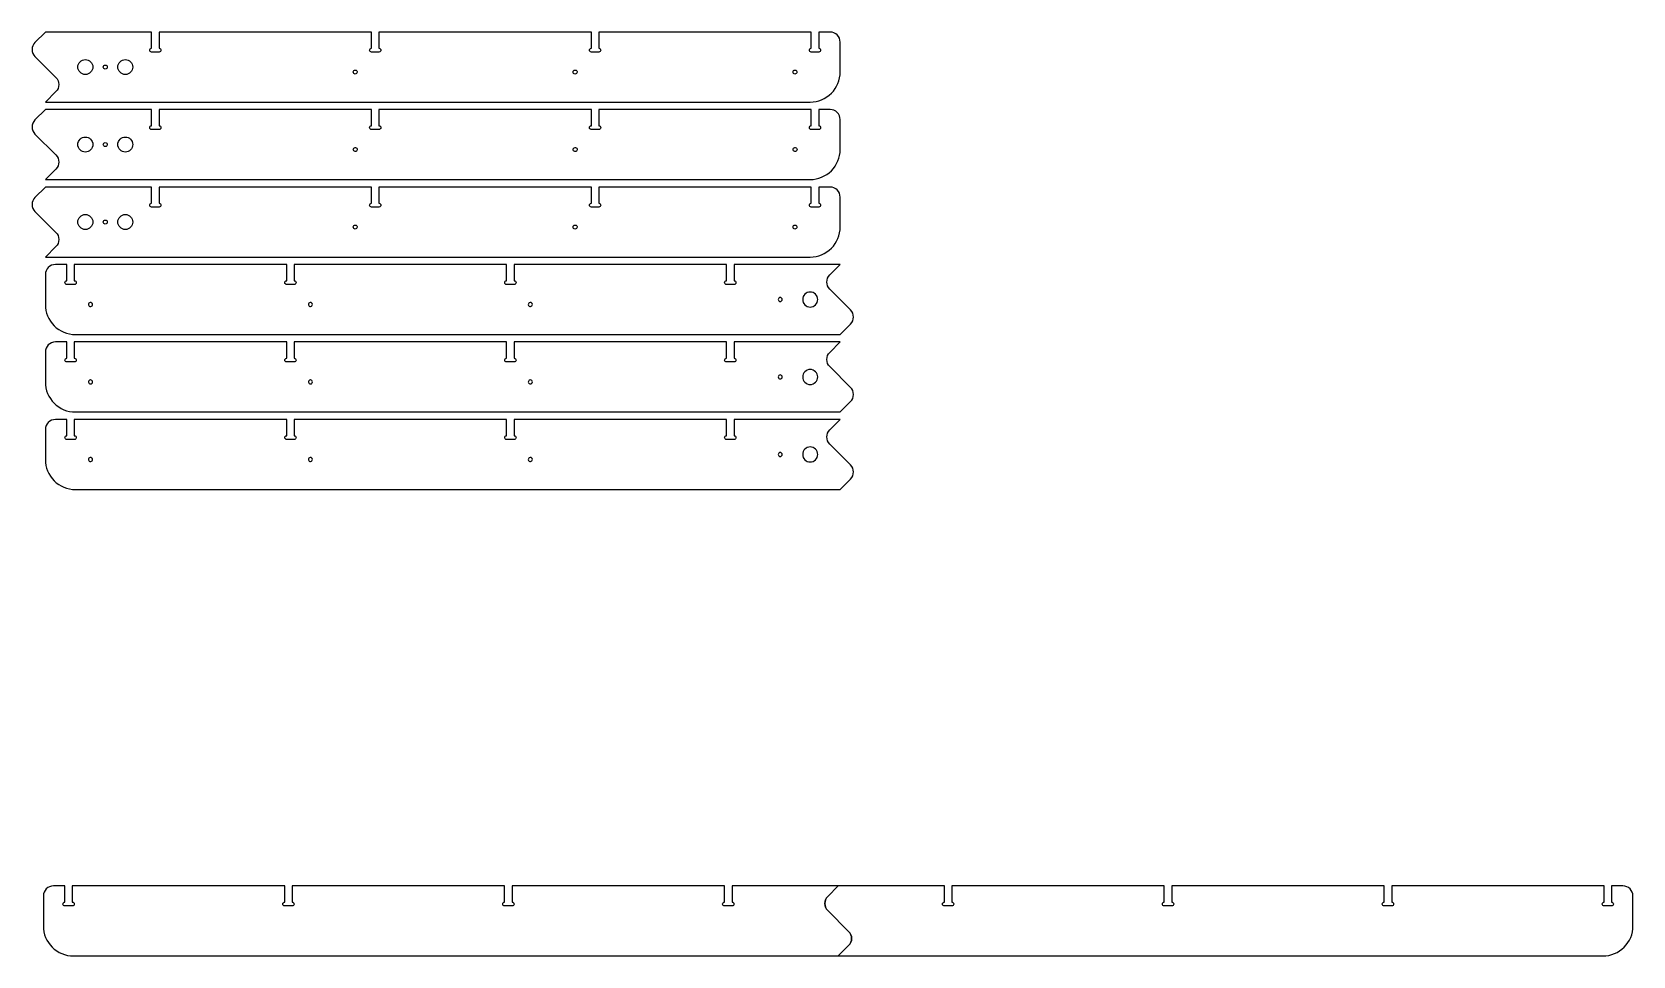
# Model space of a CAD drawing. Extents: x 3 to 163, y -46 to 47.
import ezdxf

# ---------------------------------------------------------------- set-up
doc = ezdxf.new("R2010")
doc.units = 0
doc.layers.add('MARKS_ON_FACE', color=5, linetype='CONTINUOUS')
doc.layers.add('THROUGH_CUT', color=18, linetype='CONTINUOUS')

msp = doc.modelspace()

# ---------------------------------------------------------------- linework, layer by layer
at = {"layer": 'MARKS_ON_FACE'}
for points in [[(8.13, 44.06, -0.414214), (8.88, 43.31, -0.414214), (8.13, 42.56, -0.414214), (7.38, 43.31, -0.414214)], [(12.13, 44.06, -0.414214), (12.88, 43.31, -0.414214), (12.13, 42.56, -0.414214), (11.38, 43.31, -0.414214)], [(8.13, 36.31, -0.414214), (8.88, 35.56, -0.414214), (8.13, 34.81, -0.414214), (7.38, 35.56, -0.414214)], [(12.13, 36.31, -0.414214), (12.88, 35.56, -0.414214), (12.13, 34.81, -0.414214), (11.38, 35.56, -0.414214)], [(8.13, 28.56, -0.414214), (8.88, 27.81, -0.414214), (8.13, 27.06, -0.414214), (7.38, 27.81, -0.414214)], [(12.13, 28.56, -0.414214), (12.88, 27.81, -0.414214), (12.13, 27.06, -0.414214), (11.38, 27.81, -0.414214)], [(80.65, 20.81, 0.414214), (79.9, 20.06, 0.414214), (80.65, 19.31, 0.414214), (81.4, 20.06, 0.414214)], [(80.65, 13.06, 0.414214), (79.9, 12.31, 0.414214), (80.65, 11.56, 0.414214), (81.4, 12.31, 0.414214)], [(80.65, 5.31, 0.414214), (79.9, 4.56, 0.414214), (80.65, 3.81, 0.414214), (81.4, 4.56, 0.414214)]]:
    msp.add_lwpolyline(points, format="xyb", close=True, dxfattribs=at)
at = {"layer": 'THROUGH_CUT'}
for points in [[(4.13, 39.81), (80.65, 39.81, 0.414214), (83.65, 42.81), (83.65, 45.81, 0.414214), (82.65, 46.81), (81.51, 46.81), (81.51, 45.19, -1), (81.51, 44.81), (80.76, 44.81, -1), (80.76, 45.19), (80.76, 46.81), (59.51, 46.81), (59.51, 45.19, -1), (59.51, 44.81), (58.76, 44.81, -1), (58.76, 45.19), (58.76, 46.81), (37.51, 46.81), (37.51, 45.19, -1), (37.51, 44.81), (36.76, 44.81, -1), (36.76, 45.19), (36.76, 46.81), (15.51, 46.81), (15.51, 45.19, -1), (15.51, 44.81), (14.76, 44.81, -1), (14.76, 45.19), (14.76, 46.81), (4.13, 46.81), (3.09, 45.77, 0.414214), (3.09, 44.35), (5.18, 42.27, -0.414214), (5.18, 40.85)], [(10.13, 43.51, -0.414214), (10.33, 43.31, -0.414214), (10.13, 43.11, -0.414214), (9.93, 43.31, -0.414214)], [(35.16, 43.01, -0.963401), (35.12, 42.61, -0.965922), (35.13, 43.01, -0.017334), (35.15, 43.01, -0.01864)], [(57.16, 43.01, -0.963401), (57.12, 42.61, -0.964287), (57.13, 43.01, -0.018181), (57.15, 43.01, -0.01864)], [(79.16, 43.01, -0.963401), (79.12, 42.61, -0.964287), (79.13, 43.01, -0.018181), (79.15, 43.01, -0.01864)], [(4.13, 32.06), (80.65, 32.06, 0.414214), (83.65, 35.06), (83.65, 38.06, 0.414214), (82.65, 39.06), (81.51, 39.06), (81.51, 37.44, -1), (81.51, 37.06), (80.76, 37.06, -1), (80.76, 37.44), (80.76, 39.06), (59.51, 39.06), (59.51, 37.44, -1), (59.51, 37.06), (58.76, 37.06, -1), (58.76, 37.44), (58.76, 39.06), (37.51, 39.06), (37.51, 37.44, -1), (37.51, 37.06), (36.76, 37.06, -1), (36.76, 37.44), (36.76, 39.06), (15.51, 39.06), (15.51, 37.44, -1), (15.51, 37.06), (14.76, 37.06, -1), (14.76, 37.44), (14.76, 39.06), (4.13, 39.06), (3.09, 38.02, 0.414214), (3.09, 36.6), (5.18, 34.52, -0.414214), (5.18, 33.1)], [(10.13, 35.76, -0.414214), (10.33, 35.56, -0.414214), (10.13, 35.36, -0.414214), (9.93, 35.56, -0.414214)], [(35.16, 35.26, -0.963401), (35.12, 34.86, -0.965922), (35.13, 35.26, -0.017334), (35.15, 35.26, -0.01864)], [(57.16, 35.26, -0.963401), (57.12, 34.86, -0.964287), (57.13, 35.26, -0.018181), (57.15, 35.26, -0.01864)], [(79.16, 35.26, -0.963401), (79.12, 34.86, -0.964287), (79.13, 35.26, -0.018181), (79.15, 35.26, -0.01864)], [(4.13, 24.31), (80.65, 24.31, 0.414214), (83.65, 27.31), (83.65, 30.31, 0.414214), (82.65, 31.31), (81.51, 31.31), (81.51, 29.69, -1), (81.51, 29.31), (80.76, 29.31, -1), (80.76, 29.69), (80.76, 31.31), (59.51, 31.31), (59.51, 29.69, -1), (59.51, 29.31), (58.76, 29.31, -1), (58.76, 29.69), (58.76, 31.31), (37.51, 31.31), (37.51, 29.69, -1), (37.51, 29.31), (36.76, 29.31, -1), (36.76, 29.69), (36.76, 31.31), (15.51, 31.31), (15.51, 29.69, -1), (15.51, 29.31), (14.76, 29.31, -1), (14.76, 29.69), (14.76, 31.31), (4.13, 31.31), (3.09, 30.27, 0.414214), (3.09, 28.85), (5.18, 26.77, -0.414214), (5.18, 25.35)], [(10.13, 28.01, -0.414214), (10.33, 27.81, -0.414214), (10.13, 27.61, -0.414214), (9.93, 27.81, -0.414214)], [(35.16, 27.51, -0.963401), (35.12, 27.11, -0.965922), (35.13, 27.51, -0.017334), (35.15, 27.51, -0.01864)], [(57.16, 27.51, -0.963401), (57.12, 27.11, -0.964287), (57.13, 27.51, -0.018181), (57.15, 27.51, -0.01864)], [(79.16, 27.51, -0.963401), (79.12, 27.11, -0.964287), (79.13, 27.51, -0.018181), (79.15, 27.51, -0.01864)], [(83.65, 16.56), (84.69, 17.6, 0.414214), (84.69, 19.02), (82.61, 21.1, -0.414214), (82.61, 22.52), (83.65, 23.56), (73.03, 23.56), (73.03, 21.94, -1), (73.03, 21.56), (72.28, 21.56, -1), (72.28, 21.94), (72.28, 23.56), (51.03, 23.56), (51.03, 21.94, -1), (51.03, 21.56), (50.28, 21.56, -1), (50.28, 21.94), (50.28, 23.56), (29.03, 23.56), (29.03, 21.94, -1), (29.03, 21.56), (28.28, 21.56, -1), (28.28, 21.94), (28.28, 23.56), (7.03, 23.56), (7.03, 21.94, -1), (7.03, 21.56), (6.28, 21.56, -1), (6.28, 21.94), (6.28, 23.56), (5.13, 23.56, 0.414214), (4.13, 22.56), (4.13, 19.56, 0.414214), (7.13, 16.56)], [(8.62, 19.76, 0.963401), (8.67, 19.36, 0.964287), (8.65, 19.76, 0.018181), (8.64, 19.76, 0.01864)], [(30.62, 19.76, 0.963401), (30.67, 19.36, 0.964287), (30.65, 19.76, 0.018181), (30.64, 19.76, 0.01864)], [(52.62, 19.76, 0.963401), (52.67, 19.36, 0.965922), (52.65, 19.76, 0.017334), (52.64, 19.76, 0.01864)], [(77.65, 20.26, 0.414214), (77.45, 20.06, 0.414214), (77.65, 19.86, 0.414214), (77.85, 20.06, 0.414214)], [(83.65, 8.81), (84.69, 9.85, 0.414214), (84.69, 11.27), (82.61, 13.35, -0.414214), (82.61, 14.77), (83.65, 15.81), (73.03, 15.81), (73.03, 14.19, -1), (73.03, 13.81), (72.28, 13.81, -1), (72.28, 14.19), (72.28, 15.81), (51.03, 15.81), (51.03, 14.19, -1), (51.03, 13.81), (50.28, 13.81, -1), (50.28, 14.19), (50.28, 15.81), (29.03, 15.81), (29.03, 14.19, -1), (29.03, 13.81), (28.28, 13.81, -1), (28.28, 14.19), (28.28, 15.81), (7.03, 15.81), (7.03, 14.19, -1), (7.03, 13.81), (6.28, 13.81, -1), (6.28, 14.19), (6.28, 15.81), (5.13, 15.81, 0.414214), (4.13, 14.81), (4.13, 11.81, 0.414214), (7.13, 8.81)], [(8.62, 12.01, 0.963401), (8.67, 11.61, 0.964287), (8.65, 12.01, 0.018181), (8.64, 12.01, 0.01864)], [(30.62, 12.01, 0.963401), (30.67, 11.61, 0.964287), (30.65, 12.01, 0.018181), (30.64, 12.01, 0.01864)], [(52.62, 12.01, 0.963401), (52.67, 11.61, 0.965922), (52.65, 12.01, 0.017334), (52.64, 12.01, 0.01864)], [(77.65, 12.51, 0.414214), (77.45, 12.31, 0.414214), (77.65, 12.11, 0.414214), (77.85, 12.31, 0.414214)], [(83.65, 1.06), (84.69, 2.1, 0.414214), (84.69, 3.52), (82.61, 5.6, -0.414214), (82.61, 7.02), (83.65, 8.06), (73.03, 8.06), (73.03, 6.44, -1), (73.03, 6.06), (72.28, 6.06, -1), (72.28, 6.44), (72.28, 8.06), (51.03, 8.06), (51.03, 6.44, -1), (51.03, 6.06), (50.28, 6.06, -1), (50.28, 6.44), (50.28, 8.06), (29.03, 8.06), (29.03, 6.44, -1), (29.03, 6.06), (28.28, 6.06, -1), (28.28, 6.44), (28.28, 8.06), (7.03, 8.06), (7.03, 6.44, -1), (7.03, 6.06), (6.28, 6.06, -1), (6.28, 6.44), (6.28, 8.06), (5.13, 8.06, 0.414214), (4.13, 7.06), (4.13, 4.06, 0.414214), (7.13, 1.06)], [(8.62, 4.26, 0.963401), (8.67, 3.86, 0.964287), (8.65, 4.26, 0.018181), (8.64, 4.26, 0.01864)], [(30.62, 4.26, 0.963401), (30.67, 3.86, 0.964287), (30.65, 4.26, 0.018181), (30.64, 4.26, 0.01864)], [(52.62, 4.26, 0.963401), (52.67, 3.86, 0.965922), (52.65, 4.26, 0.017334), (52.64, 4.26, 0.01864)], [(77.65, 4.76, 0.414214), (77.45, 4.56, 0.414214), (77.65, 4.36, 0.414214), (77.85, 4.56, 0.414214)], [(83.45, -45.59), (84.5, -44.55, 0.414214), (84.5, -43.14), (82.41, -41.05, -0.414214), (82.41, -39.64), (83.45, -38.59), (72.83, -38.59), (72.83, -40.21, -1), (72.83, -40.59), (72.08, -40.59, -1), (72.08, -40.21), (72.08, -38.59), (50.83, -38.59), (50.83, -40.21, -1), (50.83, -40.59), (50.08, -40.59, -1), (50.08, -40.21), (50.08, -38.59), (28.83, -38.59), (28.83, -40.21, -1), (28.83, -40.59), (28.08, -40.59, -1), (28.08, -40.21), (28.08, -38.59), (6.83, -38.59), (6.83, -40.21, -1), (6.83, -40.59), (6.08, -40.59, -1), (6.08, -40.21), (6.08, -38.59), (4.93, -38.59, 0.414214), (3.93, -39.59), (3.93, -42.59, 0.414214), (6.93, -45.59)], [(83.45, -45.59), (159.97, -45.59, 0.414214), (162.97, -42.59), (162.97, -39.59, 0.414214), (161.97, -38.59), (160.83, -38.59), (160.83, -40.21, -1), (160.83, -40.59), (160.08, -40.59, -1), (160.08, -40.21), (160.08, -38.59), (138.83, -38.59), (138.83, -40.21, -1), (138.83, -40.59), (138.08, -40.59, -1), (138.08, -40.21), (138.08, -38.59), (116.83, -38.59), (116.83, -40.21, -1), (116.83, -40.59), (116.08, -40.59, -1), (116.08, -40.21), (116.08, -38.59), (94.83, -38.59), (94.83, -40.21, -1), (94.83, -40.59), (94.08, -40.59, -1), (94.08, -40.21), (94.08, -38.59), (83.45, -38.59), (82.41, -39.64, 0.414214), (82.41, -41.05), (84.5, -43.14, -0.414214), (84.5, -44.55)]]:
    msp.add_lwpolyline(points, format="xyb", close=True, dxfattribs=at)

doc.saveas('drawing.dxf')
